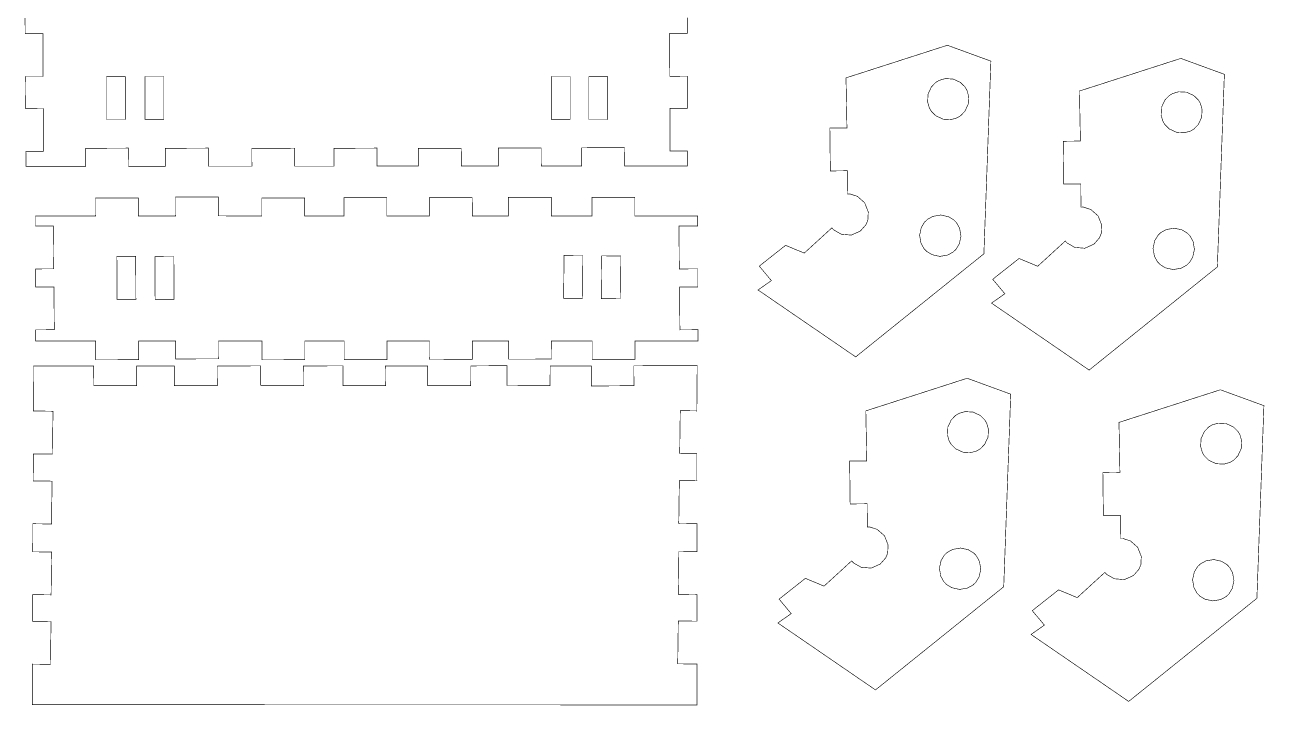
# Model space of a CAD drawing. Extents: x 0.7 to 27.4, y 1.6 to 10.2.
# Drawn here: x 21.55 to 27.16, y 1.65 to 4.73 of the extents above; entities that cross this region are included whole.
import ezdxf

# ---------------------------------------------------------------- set-up
doc = ezdxf.new("R2010")
doc.units = 0
doc.header["$MEASUREMENT"] = 0

msp = doc.modelspace()

# ---------------------------------------------------------------- linework, layer by layer
at = {"color": 0, "const_width": 0.00266}
for points in [[(21.5501, 4.7596), (21.5504, 4.71067), (21.5506, 4.68837), (21.5506, 4.68837), (21.5506, 4.68837), (21.5632, 4.68842), (21.591, 4.68847), (21.6186, 4.68858), (21.6312, 4.68858), (21.6312, 4.68858), (21.6312, 4.68858), (21.6312, 4.68028), (21.6312, 4.65826), (21.6314, 4.62717), (21.6314, 4.59153), (21.6315, 4.55588), (21.6317, 4.52479), (21.6317, 4.50276), (21.6317, 4.49442), (21.6317, 4.49442), (21.6317, 4.49442), (21.6192, 4.49442), (21.5917, 4.49431), (21.5642, 4.49425), (21.5517, 4.49419), (21.5517, 4.49419), (21.5517, 4.49419), (21.5518, 4.47151), (21.5521, 4.4216), (21.5524, 4.37169), (21.5525, 4.34896), (21.5525, 4.34896), (21.5525, 4.34896), (21.565, 4.34901), (21.5925, 4.34907), (21.62, 4.34918), (21.6326, 4.34918), (21.6326, 4.34918), (21.6326, 4.34918), (21.6326, 4.34088), (21.6326, 4.31885), (21.6328, 4.28776), (21.6329, 4.25211), (21.6329, 4.21647), (21.6331, 4.18539), (21.6331, 4.16336), (21.6332, 4.155), (21.6332, 4.155), (21.6332, 4.155), (21.6207, 4.155), (21.5933, 4.15494), (21.566, 4.15489), (21.5536, 4.15483), (21.5536, 4.15483), (21.5536, 4.15483), (21.5538, 4.14432), (21.5539, 4.12115), (21.5539, 4.09799), (21.554, 4.0874), (21.554, 4.0874), (21.554, 4.0874), (21.5963, 4.08746), (21.6893, 4.08751), (21.7822, 4.08757), (21.8246, 4.08757), (21.8246, 4.08757), (21.8246, 4.08757), (21.8244, 4.10032), (21.8244, 4.12831), (21.8242, 4.15631), (21.8242, 4.169), (21.8242, 4.169), (21.8242, 4.169), (21.8325, 4.16906), (21.8546, 4.16917), (21.8857, 4.16928), (21.9212, 4.16938), (21.9568, 4.16954), (21.9879, 4.16965), (22.01, 4.16976), (22.0183, 4.16976), (22.0183, 4.16976), (22.0183, 4.16976), (22.0183, 4.15696), (22.0185, 4.12875), (22.0186, 4.10053), (22.0186, 4.08768), (22.0186, 4.08768), (22.0186, 4.08768), (22.0258, 4.08772), (22.0447, 4.08772), (22.0715, 4.08772), (22.1024, 4.08772), (22.1331, 4.08778), (22.1599, 4.08778), (22.1788, 4.08778), (22.186, 4.08778), (22.186, 4.08778), (22.186, 4.08778), (22.186, 4.10047), (22.1858, 4.12842), (22.1857, 4.15636), (22.1857, 4.169), (22.1857, 4.169), (22.1857, 4.169), (22.1939, 4.16906), (22.216, 4.16917), (22.2471, 4.16928), (22.2828, 4.16938), (22.3183, 4.16954), (22.3494, 4.16965), (22.3715, 4.16976), (22.3799, 4.16976), (22.3799, 4.16976), (22.3799, 4.16976), (22.3799, 4.15701), (22.38, 4.12885), (22.3801, 4.10069), (22.3801, 4.08789), (22.3801, 4.08789), (22.3801, 4.08789), (22.3886, 4.08794), (22.411, 4.08794), (22.4426, 4.08794), (22.4789, 4.08794), (22.5153, 4.088), (22.5469, 4.088), (22.5693, 4.088), (22.5778, 4.088), (22.5778, 4.088), (22.5778, 4.088), (22.5778, 4.10064), (22.5776, 4.12831), (22.5775, 4.15603), (22.5775, 4.16862), (22.5775, 4.16862), (22.5775, 4.16862), (22.5858, 4.16868), (22.6078, 4.16878), (22.6389, 4.16889), (22.6746, 4.16906), (22.7101, 4.16922), (22.7413, 4.16932), (22.7633, 4.16943), (22.7717, 4.16943), (22.7717, 4.16943), (22.7717, 4.16943), (22.7717, 4.15674), (22.7718, 4.12879), (22.7719, 4.10086), (22.7719, 4.08811), (22.7719, 4.08811), (22.7719, 4.08811), (22.7796, 4.08817), (22.7999, 4.08817), (22.8283, 4.08817), (22.8611, 4.08817), (22.8939, 4.08817), (22.9225, 4.08817), (22.9428, 4.08817), (22.9504, 4.08817), (22.9504, 4.08817), (22.9504, 4.08817), (22.9504, 4.10081), (22.9503, 4.12858), (22.9501, 4.15642), (22.9501, 4.169), (22.9501, 4.169), (22.9501, 4.169), (22.9583, 4.16906), (22.9804, 4.16917), (23.0115, 4.16928), (23.0471, 4.16938), (23.0828, 4.16954), (23.1139, 4.16965), (23.136, 4.16976), (23.1443, 4.16976), (23.1443, 4.16976), (23.1443, 4.16976), (23.1443, 4.15707), (23.1444, 4.12901), (23.1446, 4.10101), (23.1446, 4.08826), (23.1446, 4.08826), (23.1446, 4.08826), (23.1526, 4.08832), (23.1739, 4.08832), (23.204, 4.08832), (23.2385, 4.08832), (23.2731, 4.08838), (23.3031, 4.08838), (23.3244, 4.08838), (23.3325, 4.08838), (23.3325, 4.08838), (23.3325, 4.08838), (23.3324, 4.10092), (23.3324, 4.12836), (23.3322, 4.15582), (23.3322, 4.16829), (23.3322, 4.16829), (23.3322, 4.16829), (23.3406, 4.16835), (23.3625, 4.16846), (23.3936, 4.16857), (23.4293, 4.16868), (23.4649, 4.16883), (23.496, 4.16894), (23.5179, 4.16906), (23.5263, 4.16906), (23.5263, 4.16906), (23.5263, 4.16906), (23.5263, 4.15647), (23.5265, 4.12879), (23.5265, 4.10113), (23.5267, 4.08849), (23.5267, 4.08849), (23.5267, 4.08849), (23.5339, 4.08854), (23.5528, 4.08854), (23.5797, 4.08854), (23.6106, 4.08854), (23.6415, 4.0886), (23.6685, 4.0886), (23.6874, 4.0886), (23.6947, 4.0886), (23.6947, 4.0886), (23.6947, 4.0886), (23.6946, 4.10135), (23.6944, 4.12935), (23.6943, 4.15733), (23.6943, 4.17003), (23.6943, 4.17003), (23.6943, 4.17003), (23.7026, 4.17008), (23.7247, 4.17019), (23.7557, 4.17031), (23.7914, 4.17042), (23.8271, 4.17057), (23.8582, 4.17068), (23.8801, 4.17079), (23.8885, 4.17079), (23.8885, 4.17079), (23.8885, 4.17079), (23.8885, 4.15799), (23.8886, 4.12978), (23.8888, 4.10157), (23.8889, 4.08871), (23.8889, 4.08871), (23.8889, 4.08871), (23.8967, 4.08876), (23.9175, 4.08876), (23.9469, 4.08876), (23.9807, 4.08876), (24.0144, 4.08882), (24.0438, 4.08882), (24.0646, 4.08882), (24.0725, 4.08882), (24.0725, 4.08882), (24.0725, 4.08882), (24.0725, 4.10172), (24.0724, 4.12999), (24.0722, 4.15826), (24.0722, 4.17111), (24.0722, 4.17111), (24.0722, 4.17111), (24.0806, 4.17117), (24.1025, 4.17128), (24.1336, 4.17139), (24.1693, 4.1715), (24.2049, 4.17165), (24.236, 4.17176), (24.2581, 4.17188), (24.2664, 4.17188), (24.2664, 4.17188), (24.2664, 4.17188), (24.2664, 4.15896), (24.2665, 4.13043), (24.2667, 4.10189), (24.2667, 4.08892), (24.2667, 4.08892), (24.2667, 4.08892), (24.3111, 4.08897), (24.4089, 4.08903), (24.5065, 4.08908), (24.551, 4.08908), (24.551, 4.08908), (24.551, 4.08908), (24.551, 4.09961), (24.551, 4.12272), (24.551, 4.14583), (24.551, 4.15631), (24.551, 4.15631), (24.551, 4.15631), (24.5388, 4.15631), (24.5119, 4.15625), (24.4851, 4.15619), (24.4729, 4.15614), (24.4729, 4.15614), (24.4729, 4.15614), (24.4729, 4.1645), (24.4729, 4.18653), (24.4728, 4.21761), (24.4728, 4.25319), (24.4726, 4.28885), (24.4725, 4.31993), (24.4725, 4.34196), (24.4725, 4.35026), (24.4725, 4.35026), (24.4725, 4.35026), (24.4847, 4.35032), (24.5118, 4.35037), (24.5389, 4.35047), (24.5511, 4.35047), (24.5511, 4.35047), (24.5511, 4.35047), (24.5511, 4.37321), (24.5512, 4.42312), (24.5512, 4.47304), (24.5512, 4.49571), (24.5512, 4.49571), (24.5512, 4.49571), (24.5388, 4.49571), (24.5114, 4.49561), (24.484, 4.49556), (24.4717, 4.4955), (24.4717, 4.4955), (24.4717, 4.4955), (24.4715, 4.50385), (24.4715, 4.52588), (24.4714, 4.55697), (24.4714, 4.59261), (24.4713, 4.62825), (24.4711, 4.65935), (24.4711, 4.68137), (24.4711, 4.68967), (24.4711, 4.68967), (24.4711, 4.68967), (24.4836, 4.68972), (24.5113, 4.68978), (24.5388, 4.68989), (24.5514, 4.68989), (24.5514, 4.68989), (24.5514, 4.68989), (24.5514, 4.71218), (24.5514, 4.76112)], [(22.2319, 3.86274), (22.2319, 3.86274), (22.2318, 3.87614), (22.2318, 3.90549), (22.2318, 3.9349), (22.2318, 3.94824), (22.2318, 3.94824), (22.2318, 3.94824), (22.2401, 3.94829), (22.2621, 3.94829), (22.2932, 3.94829), (22.3289, 3.94835), (22.3644, 3.9484), (22.3956, 3.9484), (22.4175, 3.9484), (22.4258, 3.9484), (22.4258, 3.9484), (22.4258, 3.9484), (22.4258, 3.93506), (22.426, 3.90565), (22.426, 3.87631), (22.426, 3.8629), (22.426, 3.8629), (22.426, 3.8629), (22.4344, 3.8629), (22.4568, 3.86279), (22.4883, 3.86257), (22.5244, 3.86242), (22.5606, 3.86225), (22.5921, 3.86203), (22.6144, 3.86193), (22.6229, 3.86187), (22.6229, 3.86187), (22.6229, 3.86187), (22.6229, 3.87472), (22.6229, 3.903), (22.6228, 3.93126), (22.6228, 3.94407), (22.6228, 3.94407), (22.6228, 3.94407), (22.6311, 3.94412), (22.6532, 3.94412), (22.6843, 3.94412), (22.7199, 3.94417), (22.7554, 3.94422), (22.7865, 3.94422), (22.8086, 3.94422), (22.8169, 3.94422), (22.8169, 3.94422), (22.8169, 3.94422), (22.8169, 3.93137), (22.8169, 3.90306), (22.8169, 3.87478), (22.8171, 3.86187), (22.8171, 3.86187), (22.8171, 3.86187), (22.8247, 3.86187), (22.8449, 3.86187), (22.8735, 3.86187), (22.9061, 3.86187), (22.9387, 3.86187), (22.9674, 3.86187), (22.9875, 3.86187), (22.9953, 3.86187), (22.9953, 3.86187), (22.9953, 3.86187), (22.9951, 3.87489), (22.9951, 3.90349), (22.9951, 3.93207), (22.9951, 3.94504), (22.9951, 3.94504), (22.9951, 3.94504), (23.0035, 3.9451), (23.0254, 3.9451), (23.0565, 3.9451), (23.0922, 3.94515), (23.1278, 3.94521), (23.1589, 3.94521), (23.181, 3.94521), (23.1893, 3.94521), (23.1893, 3.94521), (23.1893, 3.94521), (23.1893, 3.93218), (23.1893, 3.90354), (23.1893, 3.87489), (23.1894, 3.86187), (23.1894, 3.86187), (23.1894, 3.86187), (23.1976, 3.86187), (23.2194, 3.86187), (23.2503, 3.86187), (23.2857, 3.86187), (23.3211, 3.86187), (23.3519, 3.86187), (23.3738, 3.86187), (23.3821, 3.86187), (23.3821, 3.86187), (23.3821, 3.86187), (23.3821, 3.875), (23.3821, 3.90375), (23.3819, 3.93257), (23.3819, 3.94564), (23.3819, 3.94564), (23.3819, 3.94564), (23.3903, 3.94569), (23.4124, 3.94569), (23.4435, 3.94569), (23.479, 3.94575), (23.5147, 3.94581), (23.5458, 3.94581), (23.5678, 3.94581), (23.5761, 3.94581), (23.5761, 3.94581), (23.5761, 3.94581), (23.5761, 3.93272), (23.5763, 3.90386), (23.5763, 3.875), (23.5763, 3.86187), (23.5763, 3.86187), (23.5763, 3.86187), (23.5833, 3.86187), (23.6019, 3.86187), (23.6282, 3.86187), (23.6583, 3.86187), (23.6885, 3.86187), (23.7147, 3.86187), (23.7333, 3.86187), (23.7403, 3.86187), (23.7403, 3.86187), (23.7403, 3.86187), (23.7403, 3.87522), (23.7403, 3.90446), (23.7403, 3.93375), (23.7403, 3.94706), (23.7403, 3.94706), (23.7403, 3.94706), (23.7485, 3.9471), (23.7706, 3.9471), (23.8017, 3.9471), (23.8374, 3.94715), (23.8729, 3.94721), (23.904, 3.94721), (23.9261, 3.94721), (23.9344, 3.94721), (23.9344, 3.94721), (23.9344, 3.94721), (23.9344, 3.93392), (23.9344, 3.90457), (23.9344, 3.87522), (23.9346, 3.86187), (23.9346, 3.86187), (23.9346, 3.86187), (23.9425, 3.86187), (23.9633, 3.86187), (23.9928, 3.86187), (24.0267, 3.86187), (24.0606, 3.86187), (24.09, 3.86187), (24.1108, 3.86187), (24.1189, 3.86187), (24.1189, 3.86187), (24.1189, 3.86187), (24.1188, 3.87511), (24.1188, 3.90414), (24.1188, 3.93317), (24.1188, 3.94635), (24.1188, 3.94635), (24.1188, 3.94635), (24.1271, 3.9464), (24.149, 3.9464), (24.1801, 3.9464), (24.2158, 3.94646), (24.2515, 3.9465), (24.2825, 3.9465), (24.3046, 3.9465), (24.3129, 3.9465), (24.3129, 3.9465), (24.3129, 3.9465), (24.3129, 3.93332), (24.3131, 3.90419), (24.3131, 3.87511), (24.3131, 3.86187), (24.3131, 3.86187), (24.3131, 3.86187), (24.3576, 3.86187), (24.4556, 3.86187), (24.5536, 3.86187), (24.5982, 3.86187), (24.5982, 3.86187), (24.5982, 3.86187), (24.5982, 3.85487), (24.5982, 3.83946), (24.5982, 3.82411), (24.5982, 3.81706), (24.5982, 3.81706), (24.5982, 3.81706), (24.5849, 3.817), (24.5557, 3.81679), (24.5264, 3.81662), (24.5131, 3.81651), (24.5131, 3.81651), (24.5131, 3.81651), (24.5132, 3.80821), (24.5132, 3.78618), (24.5135, 3.7551), (24.5138, 3.71946), (24.5139, 3.68381), (24.5142, 3.65272), (24.5143, 3.63069), (24.5144, 3.62235), (24.5144, 3.62235), (24.5144, 3.62235), (24.5275, 3.62244), (24.5565, 3.62261), (24.5854, 3.62283), (24.5986, 3.62289), (24.5986, 3.62289), (24.5986, 3.62289), (24.5986, 3.61008), (24.5987, 3.58192), (24.5987, 3.55376), (24.5987, 3.5409), (24.5987, 3.5409), (24.5987, 3.5409), (24.5858, 3.54085), (24.5574, 3.54064), (24.5289, 3.54047), (24.516, 3.54036), (24.516, 3.54036), (24.516, 3.54036), (24.516, 3.53207), (24.5161, 3.51004), (24.5164, 3.47894), (24.5167, 3.44331), (24.5168, 3.40767), (24.5171, 3.37657), (24.5172, 3.35454), (24.5174, 3.34619), (24.5174, 3.34619), (24.5174, 3.34619), (24.53, 3.34631), (24.5582, 3.34646), (24.5864, 3.34668), (24.5992, 3.34674), (24.5992, 3.34674), (24.5992, 3.34674), (24.5992, 3.33882), (24.5992, 3.32124), (24.5992, 3.30371), (24.5993, 3.29574), (24.5993, 3.29574), (24.5993, 3.29574), (24.5546, 3.29574), (24.4564, 3.29574), (24.3582, 3.29574), (24.3136, 3.29568), (24.3136, 3.29568), (24.3136, 3.29568), (24.3136, 3.28276), (24.3137, 3.25435), (24.3137, 3.22592), (24.3137, 3.21294), (24.3137, 3.21294), (24.3137, 3.21294), (24.3054, 3.21294), (24.2833, 3.21294), (24.2522, 3.21294), (24.2167, 3.21289), (24.1811, 3.21283), (24.15, 3.21283), (24.1279, 3.21283), (24.1196, 3.21278), (24.1196, 3.21278), (24.1196, 3.21278), (24.1196, 3.22575), (24.1196, 3.25424), (24.1196, 3.28276), (24.1196, 3.29568), (24.1196, 3.29568), (24.1196, 3.29568), (24.1115, 3.29568), (24.0907, 3.29568), (24.0611, 3.29568), (24.0274, 3.29568), (23.9935, 3.29568), (23.9639, 3.29568), (23.9431, 3.29568), (23.9351, 3.29568), (23.9351, 3.29568), (23.9351, 3.29568), (23.9351, 3.28288), (23.9353, 3.25467), (23.9353, 3.22651), (23.9353, 3.21365), (23.9353, 3.21365), (23.9353, 3.21365), (23.9269, 3.21365), (23.9049, 3.21365), (23.8738, 3.21365), (23.8382, 3.2136), (23.8025, 3.21354), (23.7714, 3.21354), (23.7494, 3.21354), (23.7411, 3.21349), (23.7411, 3.21349), (23.7411, 3.21349), (23.7411, 3.22635), (23.7411, 3.25456), (23.741, 3.28282), (23.741, 3.29563), (23.741, 3.29563), (23.741, 3.29563), (23.7339, 3.29563), (23.7153, 3.29563), (23.689, 3.29563), (23.659, 3.29563), (23.6288, 3.29563), (23.6025, 3.29563), (23.5839, 3.29563), (23.5769, 3.29563), (23.5769, 3.29563), (23.5769, 3.29563), (23.5769, 3.28261), (23.5769, 3.25396), (23.5769, 3.22532), (23.5771, 3.21224), (23.5771, 3.21224), (23.5771, 3.21224), (23.5687, 3.21224), (23.5467, 3.21224), (23.5156, 3.21224), (23.4799, 3.21218), (23.4443, 3.21212), (23.4132, 3.21212), (23.3911, 3.21212), (23.3829, 3.21208), (23.3829, 3.21208), (23.3829, 3.21208), (23.3828, 3.22515), (23.3828, 3.25385), (23.3828, 3.28256), (23.3828, 3.29557), (23.3828, 3.29557), (23.3828, 3.29557), (23.3744, 3.29557), (23.3526, 3.29557), (23.3218, 3.29557), (23.2864, 3.29557), (23.251, 3.29557), (23.2201, 3.29557), (23.1983, 3.29557), (23.19, 3.29557), (23.19, 3.29557), (23.19, 3.29557), (23.19, 3.2825), (23.1901, 3.25364), (23.1901, 3.22478), (23.1901, 3.21164), (23.1901, 3.21164), (23.1901, 3.21164), (23.1818, 3.21164), (23.1597, 3.21164), (23.1288, 3.21164), (23.0931, 3.21158), (23.0574, 3.21153), (23.0263, 3.21153), (23.0043, 3.21153), (22.996, 3.21149), (22.996, 3.21149), (22.996, 3.21149), (22.996, 3.22467), (22.996, 3.25353), (22.9958, 3.28244), (22.9958, 3.29557), (22.9958, 3.29557), (22.9958, 3.29557), (22.9882, 3.29557), (22.9681, 3.29557), (22.9394, 3.29557), (22.9068, 3.29557), (22.874, 3.29557), (22.8456, 3.29557), (22.8254, 3.29557), (22.8178, 3.29551), (22.8178, 3.29551), (22.8178, 3.29551), (22.8178, 3.28228), (22.8178, 3.2531), (22.8178, 3.22396), (22.8178, 3.21067), (22.8178, 3.21067), (22.8178, 3.21067), (22.8094, 3.21067), (22.7875, 3.21067), (22.7564, 3.21067), (22.7207, 3.21061), (22.685, 3.21056), (22.654, 3.21056), (22.6319, 3.21056), (22.6236, 3.2105), (22.6236, 3.2105), (22.6236, 3.2105), (22.6236, 3.22379), (22.6236, 3.25304), (22.6235, 3.28228), (22.6235, 3.29551), (22.6235, 3.29551), (22.6235, 3.29551), (22.6151, 3.29551), (22.5928, 3.29551), (22.5613, 3.29551), (22.525, 3.29551), (22.4889, 3.29551), (22.4574, 3.29551), (22.435, 3.29551), (22.4267, 3.29546), (22.4267, 3.29546), (22.4267, 3.29546), (22.4267, 3.28288), (22.4267, 3.25515), (22.4267, 3.22749), (22.4268, 3.21485), (22.4268, 3.21485), (22.4268, 3.21485), (22.4185, 3.21485), (22.3964, 3.21485), (22.3653, 3.21485), (22.3296, 3.21479), (22.294, 3.21474), (22.2629, 3.21474), (22.2408, 3.21474), (22.2326, 3.21468), (22.2326, 3.21468), (22.2326, 3.21468), (22.2325, 3.22732), (22.2325, 3.2551), (22.2325, 3.28288), (22.2325, 3.29546), (22.2325, 3.29546), (22.2325, 3.29546), (22.2253, 3.29546), (22.2062, 3.29546), (22.1793, 3.29546), (22.1483, 3.29546), (22.1175, 3.29546), (22.0906, 3.29546), (22.0714, 3.29546), (22.0643, 3.29546), (22.0643, 3.29546), (22.0643, 3.29546), (22.0643, 3.28222), (22.0643, 3.2531), (22.0643, 3.22396), (22.0643, 3.21067), (22.0643, 3.21067), (22.0643, 3.21067), (22.056, 3.21067), (22.034, 3.21067), (22.0029, 3.21067), (21.9672, 3.21061), (21.9315, 3.21056), (21.9006, 3.21056), (21.8785, 3.21056), (21.8701, 3.2105), (21.8701, 3.2105), (21.8701, 3.2105), (21.8701, 3.22379), (21.8701, 3.25299), (21.8701, 3.28217), (21.8701, 3.29542), (21.8701, 3.29542), (21.8701, 3.29542), (21.8275, 3.29542), (21.734, 3.29542), (21.6404, 3.29542), (21.5979, 3.29542), (21.5979, 3.29542), (21.5979, 3.29542), (21.5978, 3.30339), (21.5978, 3.32081), (21.5978, 3.33826), (21.5978, 3.34619), (21.5978, 3.34619), (21.5978, 3.34619), (21.611, 3.34631), (21.64, 3.34651), (21.6692, 3.34674), (21.6824, 3.34679), (21.6824, 3.34679), (21.6824, 3.34679), (21.6822, 3.35514), (21.6821, 3.37717), (21.6819, 3.40826), (21.6817, 3.4439), (21.6814, 3.47954), (21.6811, 3.51064), (21.6811, 3.53267), (21.681, 3.54096), (21.681, 3.54096), (21.681, 3.54096), (21.6679, 3.5409), (21.6393, 3.54069), (21.6106, 3.54047), (21.5975, 3.54036), (21.5975, 3.54036), (21.5975, 3.54036), (21.5975, 3.55322), (21.5975, 3.58138), (21.5975, 3.6096), (21.5975, 3.6224), (21.5975, 3.6224), (21.5975, 3.6224), (21.6103, 3.6225), (21.6383, 3.62267), (21.6665, 3.62289), (21.6794, 3.62294), (21.6794, 3.62294), (21.6794, 3.62294), (21.6793, 3.63129), (21.6792, 3.65332), (21.679, 3.6844), (21.6788, 3.72006), (21.6785, 3.75569), (21.6783, 3.78678), (21.6782, 3.80881), (21.6781, 3.81711), (21.6781, 3.81711), (21.6781, 3.81711), (21.6654, 3.81706), (21.6376, 3.81685), (21.6099, 3.81662), (21.5972, 3.81651), (21.5972, 3.81651), (21.5972, 3.81651), (21.5972, 3.82362), (21.5972, 3.83925), (21.5972, 3.85487), (21.5972, 3.86193), (21.5972, 3.86193), (21.5972, 3.86193), (21.6397, 3.86193), (21.7333, 3.86193), (21.8269, 3.86193), (21.8694, 3.86193), (21.8694, 3.86193), (21.8694, 3.86193), (21.8693, 3.87478), (21.8693, 3.903), (21.8693, 3.93126), (21.8693, 3.94407), (21.8693, 3.94407), (21.8693, 3.94407), (21.8776, 3.94412), (21.8997, 3.94412), (21.9308, 3.94412), (21.9664, 3.94417), (22.0019, 3.94422), (22.0331, 3.94422), (22.0551, 3.94422), (22.0635, 3.94422), (22.0635, 3.94422), (22.0635, 3.94422), (22.0635, 3.93137), (22.0635, 3.9031), (22.0635, 3.87483), (22.0636, 3.86193), (22.0636, 3.86193), (22.0636, 3.86193), (22.0708, 3.86193), (22.0901, 3.86193), (22.1175, 3.86193), (22.1487, 3.86193), (22.18, 3.86193), (22.2074, 3.86193), (22.2267, 3.86193), (22.234, 3.86193), (22.234, 3.86193)]]:
    msp.add_lwpolyline(points, dxfattribs=at)
for points in [[(25.1968, 4.26053), (25.1968, 4.26053), (25.2089, 4.26069), (25.2354, 4.26096), (25.2621, 4.26124), (25.2742, 4.26133), (25.2742, 4.26133), (25.2742, 4.26133), (25.2735, 4.29676), (25.2721, 4.37468), (25.2706, 4.45264), (25.2699, 4.48801), (25.2699, 4.48801), (25.2699, 4.48801), (25.2896, 4.49442), (25.3417, 4.51112), (25.4153, 4.53483), (25.4996, 4.56196), (25.5839, 4.58908), (25.6575, 4.61279), (25.7096, 4.6295), (25.7293, 4.63585), (25.7293, 4.63585), (25.7293, 4.63585), (25.7378, 4.63276), (25.7601, 4.62462), (25.7917, 4.61312), (25.8279, 4.59988), (25.864, 4.58664), (25.8957, 4.57514), (25.9181, 4.567), (25.9265, 4.56386), (25.9265, 4.56386), (25.9265, 4.56386), (25.9251, 4.52636), (25.9215, 4.42751), (25.9164, 4.28771), (25.9107, 4.12744), (25.9049, 3.96718), (25.8997, 3.82736), (25.8961, 3.72851), (25.8949, 3.69097), (25.8949, 3.69097), (25.8949, 3.69097), (25.8699, 3.6709), (25.804, 3.618), (25.711, 3.54312), (25.6043, 3.45736), (25.4976, 3.37158), (25.4046, 3.29671), (25.3388, 3.24382), (25.3139, 3.22368), (25.3139, 3.22368), (25.3139, 3.22368), (25.2949, 3.23676), (25.2447, 3.27111), (25.1739, 3.31972), (25.0926, 3.37537), (25.0114, 3.43104), (24.9406, 3.47965), (24.8904, 3.514), (24.8714, 3.52701), (24.8714, 3.52701), (24.8714, 3.52701), (24.8808, 3.53369), (24.9017, 3.54824), (24.9224, 3.56282), (24.9318, 3.56944), (24.9318, 3.56944), (24.9318, 3.56944), (24.9232, 3.57969), (24.9044, 3.60221), (24.8856, 3.62478), (24.8769, 3.63499), (24.8769, 3.63499), (24.8769, 3.63499), (24.8821, 3.63906), (24.8956, 3.64974), (24.9147, 3.66482), (24.9365, 3.68213), (24.9585, 3.69943), (24.9776, 3.71451), (24.9911, 3.72521), (24.9962, 3.72922), (24.9962, 3.72922), (24.9962, 3.72922), (25.0094, 3.72374), (25.0385, 3.71164), (25.0675, 3.6996), (25.0807, 3.69407), (25.0807, 3.69407), (25.0807, 3.69407), (25.0861, 3.699), (25.1003, 3.71197), (25.1203, 3.73025), (25.1433, 3.75119), (25.1662, 3.77219), (25.1863, 3.79047), (25.2004, 3.80344), (25.2058, 3.80832), (25.2058, 3.80832), (25.2143, 3.79915), (25.2486, 3.77962), (25.2943, 3.77561), (25.3354, 3.79422), (25.3601, 3.82243), (25.3649, 3.83333), (25.369, 3.84413), (25.3708, 3.88064), (25.3546, 3.92199), (25.3215, 3.95122), (25.2878, 3.96208), (25.2767, 3.96197), (25.2767, 3.96197), (25.2765, 3.97846), (25.2763, 4.0146), (25.2761, 4.05078), (25.276, 4.06722), (25.276, 4.06722), (25.276, 4.06722), (25.2639, 4.06711), (25.2374, 4.06679), (25.211, 4.06651), (25.1989, 4.06635), (25.1989, 4.06635), (25.1989, 4.06635), (25.1988, 4.07471), (25.1985, 4.09674), (25.1982, 4.12782), (25.1978, 4.16347), (25.1974, 4.19911), (25.1971, 4.23019), (25.1968, 4.25222), (25.1968, 4.26053), (25.1968, 4.26053)], [(26.2546, 4.2009), (26.2546, 4.2009), (26.2667, 4.20107), (26.2933, 4.20133), (26.32, 4.20167), (26.3321, 4.20176), (26.3321, 4.20176), (26.3321, 4.20176), (26.3314, 4.23719), (26.3299, 4.31511), (26.3285, 4.39301), (26.3278, 4.42839), (26.3278, 4.42839), (26.3278, 4.42839), (26.3475, 4.43479), (26.3996, 4.4515), (26.4732, 4.47521), (26.5575, 4.50233), (26.6418, 4.52951), (26.7154, 4.55322), (26.7675, 4.56993), (26.7872, 4.57628), (26.7872, 4.57628), (26.7872, 4.57628), (26.7957, 4.57319), (26.8179, 4.56506), (26.8496, 4.5535), (26.8858, 4.54025), (26.9219, 4.52707), (26.9536, 4.51551), (26.976, 4.50738), (26.9844, 4.50424), (26.9844, 4.50424), (26.9844, 4.50424), (26.9831, 4.46674), (26.9794, 4.36789), (26.9743, 4.22808), (26.9685, 4.06782), (26.9628, 3.90761), (26.9576, 3.76779), (26.954, 3.66894), (26.9526, 3.6314), (26.9526, 3.6314), (26.9526, 3.6314), (26.9276, 3.61133), (26.8618, 3.55843), (26.7689, 3.48356), (26.6622, 3.39774), (26.5556, 3.31196), (26.4625, 3.23708), (26.3967, 3.18419), (26.3718, 3.16407), (26.3718, 3.16407), (26.3718, 3.16407), (26.3526, 3.17714), (26.3026, 3.21149), (26.2317, 3.2601), (26.1506, 3.31575), (26.0693, 3.37147), (25.9985, 3.42008), (25.9483, 3.45443), (25.9293, 3.46744), (25.9293, 3.46744), (25.9293, 3.46744), (25.9387, 3.47412), (25.9596, 3.48867), (25.9803, 3.50319), (25.9897, 3.50982), (25.9897, 3.50982), (25.9897, 3.50982), (25.9811, 3.52007), (25.9624, 3.54264), (25.9435, 3.56521), (25.9349, 3.57542), (25.9349, 3.57542), (25.9349, 3.57542), (25.94, 3.57949), (25.9535, 3.59017), (25.9725, 3.60525), (25.9944, 3.62256), (26.0164, 3.63986), (26.0354, 3.65494), (26.0489, 3.66564), (26.054, 3.66965), (26.054, 3.66965), (26.054, 3.66965), (26.0672, 3.66417), (26.0964, 3.65207), (26.1254, 3.63997), (26.1386, 3.63444), (26.1386, 3.63444), (26.1386, 3.63444), (26.144, 3.63938), (26.1582, 3.65235), (26.1782, 3.67063), (26.2011, 3.69162), (26.224, 3.71262), (26.244, 3.7309), (26.2582, 3.74387), (26.2636, 3.74875), (26.2636, 3.74875), (26.2722, 3.73958), (26.3064, 3.72), (26.3521, 3.71599), (26.3933, 3.7346), (26.4181, 3.76286), (26.4228, 3.77376), (26.4269, 3.78456), (26.4286, 3.82101), (26.4125, 3.86242), (26.3793, 3.8916), (26.3457, 3.90246), (26.3344, 3.90235), (26.3344, 3.90235), (26.3343, 3.91883), (26.3342, 3.95497), (26.3339, 3.99115), (26.3339, 4.0076), (26.3339, 4.0076), (26.3339, 4.0076), (26.3218, 4.00749), (26.2953, 4.00722), (26.2689, 4.00694), (26.2568, 4.00678), (26.2568, 4.00678), (26.2568, 4.00678), (26.2567, 4.01514), (26.2564, 4.03717), (26.2561, 4.06825), (26.2557, 4.10385), (26.2553, 4.13949), (26.255, 4.17057), (26.2547, 4.1926), (26.2546, 4.2009), (26.2546, 4.2009)], [(21.919, 4.49376), (22.0044, 4.49376), (22.0044, 4.29958), (21.919, 4.29958), (21.919, 4.49376)], [(22.0936, 4.49447), (22.179, 4.49447), (22.179, 4.30029), (22.0936, 4.30029), (22.0936, 4.49447)], [(23.9343, 4.49414), (24.0199, 4.49414), (24.0199, 4.29997), (23.9343, 4.29997), (23.9343, 4.49414)], [(24.1047, 4.49376), (24.1903, 4.49376), (24.1903, 4.29958), (24.1047, 4.29958), (24.1047, 4.49376)], [(25.8132, 4.44011), (25.8178, 4.43229), (25.8256, 4.40506), (25.8236, 4.36914), (25.8085, 4.33658), (25.7888, 4.31619), (25.781, 4.31147), (25.7732, 4.30681), (25.7458, 4.29904), (25.71, 4.30094), (25.6774, 4.31614), (25.6569, 4.33583), (25.6524, 4.34358), (25.6476, 4.35146), (25.6399, 4.37869), (25.6418, 4.41461), (25.6569, 4.44715), (25.6767, 4.46756), (25.6846, 4.47222), (25.6924, 4.47694), (25.7196, 4.48469), (25.7554, 4.48281), (25.7881, 4.46761), (25.8085, 4.44792), (25.8132, 4.44011)], [(26.871, 4.38049), (26.8757, 4.37272), (26.8835, 4.34543), (26.8815, 4.30951), (26.8664, 4.27696), (26.8467, 4.25657), (26.8389, 4.25185), (26.8311, 4.24718), (26.8038, 4.23942), (26.7679, 4.24132), (26.7353, 4.25651), (26.7149, 4.27621), (26.7103, 4.28396), (26.7056, 4.29183), (26.6978, 4.31907), (26.6997, 4.35499), (26.7149, 4.38753), (26.7346, 4.40793), (26.7424, 4.4126), (26.7501, 4.41732), (26.7774, 4.42507), (26.8133, 4.42318), (26.8458, 4.40799), (26.8663, 4.38835), (26.871, 4.38049)], [(25.765, 3.83757), (25.7713, 3.831), (25.7849, 3.8061), (25.7908, 3.77067), (25.7832, 3.73557), (25.7685, 3.71132), (25.7619, 3.70503), (25.7553, 3.69874), (25.7304, 3.68517), (25.695, 3.67914), (25.6599, 3.68685), (25.6356, 3.70156), (25.6293, 3.70811), (25.6231, 3.71474), (25.6094, 3.73964), (25.6035, 3.77507), (25.6111, 3.81017), (25.6258, 3.83436), (25.6325, 3.84065), (25.639, 3.84694), (25.6639, 3.86057), (25.6993, 3.8666), (25.7344, 3.85889), (25.7588, 3.84418), (25.765, 3.83757)], [(26.8229, 3.77794), (26.8292, 3.77138), (26.8428, 3.74647), (26.8487, 3.71104), (26.841, 3.67594), (26.8264, 3.65169), (26.8197, 3.6454), (26.8132, 3.63911), (26.7882, 3.62554), (26.7528, 3.61951), (26.7176, 3.62722), (26.6935, 3.64193), (26.6872, 3.64849), (26.6808, 3.65511), (26.6674, 3.68001), (26.6612, 3.71544), (26.6689, 3.7506), (26.6837, 3.77479), (26.6903, 3.78108), (26.6969, 3.78738), (26.7218, 3.80094), (26.7572, 3.80697), (26.7924, 3.79932), (26.8165, 3.78456), (26.8229, 3.77794)], [(22.0522, 3.48514), (22.0522, 3.48514), (22.0388, 3.48514), (22.0094, 3.48497), (21.98, 3.48486), (21.9667, 3.48481), (21.9667, 3.48481), (21.9667, 3.48481), (21.9667, 3.49317), (21.9665, 3.51519), (21.9664, 3.54628), (21.9662, 3.58192), (21.9662, 3.61757), (21.9661, 3.64865), (21.966, 3.67068), (21.966, 3.67899), (21.966, 3.67899), (21.966, 3.67899), (21.9793, 3.67904), (22.0088, 3.67914), (22.0381, 3.67925), (22.0515, 3.67925), (22.0515, 3.67925), (22.0515, 3.67925), (22.0515, 3.67096), (22.0515, 3.64893), (22.0517, 3.61783), (22.0518, 3.58219), (22.0519, 3.5466), (22.0521, 3.51551), (22.0521, 3.49349), (22.0522, 3.48514), (22.0522, 3.48514)], [(22.225, 3.48443), (22.225, 3.48443), (22.2115, 3.48443), (22.1822, 3.48432), (22.1528, 3.48421), (22.1394, 3.48415), (22.1394, 3.48415), (22.1394, 3.48415), (22.1394, 3.49251), (22.1393, 3.51454), (22.1392, 3.54563), (22.1392, 3.58128), (22.139, 3.61692), (22.1389, 3.648), (22.1388, 3.67003), (22.1388, 3.67833), (22.1388, 3.67833), (22.1388, 3.67833), (22.1521, 3.67839), (22.1815, 3.6785), (22.2108, 3.6786), (22.2243, 3.6786), (22.2243, 3.6786), (22.2243, 3.6786), (22.2243, 3.67031), (22.2243, 3.64828), (22.2244, 3.61719), (22.2246, 3.58154), (22.2247, 3.5459), (22.2249, 3.51481), (22.2249, 3.49278), (22.225, 3.48443), (22.225, 3.48443)], [(24.0761, 3.48882), (24.0761, 3.48882), (24.0626, 3.48899), (24.0333, 3.48921), (24.0039, 3.48947), (23.9906, 3.48958), (23.9906, 3.48958), (23.9906, 3.48958), (23.9906, 3.49794), (23.9908, 3.51997), (23.9911, 3.55106), (23.9914, 3.58664), (23.9917, 3.62229), (23.9919, 3.65338), (23.9921, 3.6754), (23.9922, 3.68371), (23.9922, 3.68371), (23.9922, 3.68371), (24.0056, 3.6836), (24.035, 3.68338), (24.0643, 3.68317), (24.0776, 3.683), (24.0776, 3.683), (24.0776, 3.683), (24.0776, 3.67469), (24.0774, 3.65267), (24.0771, 3.62158), (24.0769, 3.58594), (24.0765, 3.55029), (24.0763, 3.51921), (24.0761, 3.49718), (24.0761, 3.48882), (24.0761, 3.48882)], [(24.2467, 3.48682), (24.2467, 3.48682), (24.2332, 3.48699), (24.2039, 3.48719), (24.1744, 3.48742), (24.1611, 3.48753), (24.1611, 3.48753), (24.1611, 3.48753), (24.1612, 3.49588), (24.1614, 3.5179), (24.1617, 3.54899), (24.1619, 3.58464), (24.1622, 3.62028), (24.1625, 3.65136), (24.1626, 3.67339), (24.1628, 3.68169), (24.1628, 3.68169), (24.1628, 3.68169), (24.1761, 3.68158), (24.2056, 3.68132), (24.2349, 3.6811), (24.2483, 3.68093), (24.2483, 3.68093), (24.2483, 3.68093), (24.2482, 3.67264), (24.2481, 3.65061), (24.2478, 3.61951), (24.2475, 3.58388), (24.2471, 3.54829), (24.2468, 3.51719), (24.2467, 3.49517), (24.2467, 3.48682), (24.2467, 3.48682)], [(21.5872, 2.7839), (21.5872, 2.7839), (21.5871, 2.76486), (21.5871, 2.72287), (21.5868, 2.68087), (21.5868, 2.66178), (21.5868, 2.66178), (21.5868, 2.66178), (21.6001, 2.66162), (21.6296, 2.66124), (21.659, 2.66092), (21.6724, 2.66069), (21.6724, 2.66069), (21.6724, 2.66069), (21.6722, 2.6524), (21.6719, 2.63037), (21.6717, 2.59928), (21.6711, 2.56364), (21.6707, 2.52806), (21.6703, 2.49696), (21.67, 2.47493), (21.67, 2.46658), (21.67, 2.46658), (21.67, 2.46658), (21.6568, 2.46674), (21.6276, 2.46712), (21.5986, 2.4675), (21.5854, 2.46761), (21.5854, 2.46761), (21.5854, 2.46761), (21.5853, 2.44781), (21.5851, 2.40408), (21.585, 2.3604), (21.585, 2.34056), (21.585, 2.34056), (21.585, 2.34056), (21.5983, 2.34044), (21.6276, 2.34006), (21.6569, 2.33968), (21.6704, 2.33951), (21.6704, 2.33951), (21.6704, 2.33951), (21.6703, 2.33122), (21.67, 2.30919), (21.6696, 2.2781), (21.6692, 2.24246), (21.6688, 2.20682), (21.6683, 2.17572), (21.6681, 2.15369), (21.6681, 2.14535), (21.6681, 2.14535), (21.6681, 2.14535), (21.6549, 2.14551), (21.6261, 2.14589), (21.5974, 2.14626), (21.5843, 2.14638), (21.5843, 2.14638), (21.5843, 2.14638), (21.5842, 2.12756), (21.584, 2.0861), (21.5839, 2.04465), (21.5839, 2.02576), (21.5839, 2.02576), (21.5839, 2.02576), (21.5969, 2.02567), (21.6257, 2.02528), (21.6546, 2.0249), (21.6676, 2.02474), (21.6676, 2.02474), (21.6676, 2.02474), (21.6675, 2.01644), (21.6672, 1.99442), (21.6669, 1.96332), (21.6664, 1.92768), (21.666, 1.89204), (21.6656, 1.86094), (21.6653, 1.83892), (21.6653, 1.83057), (21.6653, 1.83057), (21.6653, 1.83057), (21.6524, 1.83074), (21.6243, 1.83111), (21.596, 1.83149), (21.5832, 1.8316), (21.5832, 1.8316), (21.5832, 1.8316), (21.5832, 1.82374), (21.5831, 1.80285), (21.5831, 1.77339), (21.5829, 1.73958), (21.5828, 1.70583), (21.5826, 1.67632), (21.5826, 1.65549), (21.5826, 1.64757), (21.5826, 1.64757), (21.5826, 1.64757), (21.6164, 1.64757), (21.7119, 1.64757), (21.8606, 1.64751), (22.0532, 1.64746), (22.2813, 1.6474), (22.5357, 1.64735), (22.8078, 1.64725), (23.0888, 1.64719), (23.3697, 1.64714), (23.6418, 1.64703), (23.8963, 1.64697), (24.1243, 1.64692), (24.3169, 1.64686), (24.4656, 1.64681), (24.5611, 1.64681), (24.595, 1.64675), (24.595, 1.64675), (24.595, 1.64675), (24.595, 1.65474), (24.595, 1.67567), (24.595, 1.70535), (24.595, 1.73931), (24.5949, 1.77328), (24.5949, 1.80296), (24.5949, 1.82389), (24.5949, 1.83182), (24.5949, 1.83182), (24.5949, 1.83182), (24.5931, 1.83197), (24.5931, 1.83197), (24.5931, 1.83197), (24.5796, 1.83219), (24.5503, 1.83251), (24.5208, 1.8329), (24.5075, 1.83306), (24.5075, 1.83306), (24.5075, 1.83306), (24.5075, 1.84142), (24.5078, 1.86344), (24.5082, 1.89453), (24.5088, 1.93012), (24.5092, 1.96576), (24.5094, 1.99685), (24.5097, 2.01887), (24.5099, 2.02718), (24.5099, 2.02718), (24.5099, 2.02718), (24.5231, 2.02707), (24.5522, 2.02669), (24.5814, 2.02632), (24.5947, 2.02615), (24.5947, 2.02615), (24.5947, 2.02615), (24.5946, 2.04503), (24.5946, 2.08649), (24.5946, 2.12799), (24.5946, 2.14681), (24.5946, 2.14681), (24.5946, 2.14681), (24.5814, 2.14697), (24.5524, 2.14735), (24.5233, 2.14774), (24.5103, 2.14785), (24.5103, 2.14785), (24.5103, 2.14785), (24.5103, 2.15619), (24.5106, 2.17822), (24.511, 2.20931), (24.5114, 2.2449), (24.5119, 2.28054), (24.5122, 2.31164), (24.5125, 2.33365), (24.5126, 2.34196), (24.5126, 2.34196), (24.5126, 2.34196), (24.5254, 2.34185), (24.5535, 2.34147), (24.5817, 2.34115), (24.5944, 2.34099), (24.5944, 2.34099), (24.5944, 2.34099), (24.5943, 2.36083), (24.5943, 2.40451), (24.5943, 2.44824), (24.5943, 2.46804), (24.5943, 2.46804), (24.5943, 2.46804), (24.5815, 2.46821), (24.5533, 2.46853), (24.525, 2.46892), (24.5122, 2.46903), (24.5122, 2.46903), (24.5122, 2.46903), (24.5122, 2.47738), (24.5126, 2.4994), (24.5129, 2.53049), (24.5133, 2.56614), (24.5139, 2.60178), (24.5142, 2.63286), (24.5146, 2.65489), (24.5146, 2.66319), (24.5146, 2.66319), (24.5146, 2.66319), (24.5271, 2.66308), (24.5543, 2.66271), (24.5817, 2.66237), (24.5942, 2.66222), (24.5942, 2.66222), (24.5942, 2.66222), (24.594, 2.68143), (24.594, 2.72358), (24.594, 2.76579), (24.594, 2.78494), (24.594, 2.78494), (24.594, 2.78494), (24.5818, 2.7851), (24.5553, 2.78543), (24.5285, 2.78575), (24.5164, 2.78586), (24.5164, 2.78586), (24.5164, 2.78586), (24.5165, 2.79422), (24.5168, 2.81625), (24.5171, 2.84733), (24.5176, 2.88297), (24.5181, 2.91863), (24.5185, 2.94971), (24.5187, 2.97174), (24.5189, 2.98004), (24.5189, 2.98004), (24.5189, 2.98004), (24.5306, 2.97993), (24.5563, 2.9796), (24.5821, 2.97928), (24.5939, 2.97911), (24.5939, 2.97911), (24.5939, 2.97911), (24.5939, 2.9879), (24.5942, 3.01107), (24.5944, 3.04383), (24.5947, 3.08137), (24.5951, 3.11893), (24.5954, 3.15169), (24.5956, 3.17486), (24.5957, 3.1836), (24.5957, 3.1836), (24.5957, 3.1836), (24.5508, 3.1836), (24.4521, 3.18349), (24.3533, 3.18343), (24.3085, 3.18338), (24.3085, 3.18338), (24.3085, 3.18338), (24.3085, 3.16932), (24.3087, 3.13835), (24.3089, 3.10736), (24.309, 3.09326), (24.309, 3.09326), (24.309, 3.09326), (24.3006, 3.09321), (24.2787, 3.09304), (24.2478, 3.09283), (24.2124, 3.09256), (24.1768, 3.09229), (24.146, 3.09207), (24.124, 3.0919), (24.1158, 3.09179), (24.1158, 3.09179), (24.1158, 3.09179), (24.1158, 3.10607), (24.1161, 3.13738), (24.1163, 3.16868), (24.1164, 3.18289), (24.1164, 3.18289), (24.1164, 3.18289), (24.1083, 3.18289), (24.0871, 3.18283), (24.0572, 3.18278), (24.0229, 3.18267), (23.9886, 3.18257), (23.9588, 3.18251), (23.9375, 3.18246), (23.9296, 3.1824), (23.9296, 3.1824), (23.9296, 3.1824), (23.9294, 3.16846), (23.9292, 3.13769), (23.929, 3.10693), (23.9289, 3.09293), (23.9289, 3.09293), (23.9289, 3.09293), (23.9206, 3.09304), (23.8985, 3.09315), (23.8672, 3.09338), (23.8315, 3.09358), (23.7957, 3.09386), (23.7646, 3.09407), (23.7425, 3.09418), (23.7342, 3.09424), (23.7342, 3.09424), (23.7342, 3.09424), (23.734, 3.10829), (23.734, 3.13911), (23.7339, 3.16997), (23.7339, 3.18397), (23.7339, 3.18397), (23.7339, 3.18397), (23.7269, 3.18397), (23.7083, 3.18381), (23.6821, 3.18365), (23.6521, 3.18343), (23.6219, 3.18321), (23.5957, 3.18306), (23.5771, 3.18289), (23.5701, 3.18283), (23.5701, 3.18283), (23.5701, 3.18283), (23.57, 3.16883), (23.5699, 3.13792), (23.5697, 3.10699), (23.5696, 3.09293), (23.5696, 3.09293), (23.5696, 3.09293), (23.5613, 3.09293), (23.539, 3.09293), (23.5078, 3.09293), (23.4719, 3.09289), (23.4363, 3.09289), (23.405, 3.09289), (23.3828, 3.09289), (23.3744, 3.09283), (23.3744, 3.09283), (23.3744, 3.09283), (23.3743, 3.10688), (23.3743, 3.13781), (23.374, 3.16872), (23.374, 3.18272), (23.374, 3.18272), (23.374, 3.18272), (23.3658, 3.18272), (23.3442, 3.18267), (23.3135, 3.18261), (23.2785, 3.18257), (23.2433, 3.18251), (23.2128, 3.18246), (23.1911, 3.1824), (23.1829, 3.18235), (23.1829, 3.18235), (23.1829, 3.18235), (23.1831, 3.16851), (23.1832, 3.13803), (23.1835, 3.10758), (23.1836, 3.09369), (23.1836, 3.09369), (23.1836, 3.09369), (23.1753, 3.09369), (23.1533, 3.09364), (23.1224, 3.09358), (23.0869, 3.09347), (23.0514, 3.09343), (23.0204, 3.09338), (22.9985, 3.09332), (22.9903, 3.09326), (22.9903, 3.09326), (22.9903, 3.09326), (22.9903, 3.10736), (22.9903, 3.13824), (22.9904, 3.16917), (22.9904, 3.18321), (22.9904, 3.18321), (22.9904, 3.18321), (22.9828, 3.18321), (22.9625, 3.18317), (22.9337, 3.18311), (22.9008, 3.183), (22.8679, 3.18294), (22.8393, 3.18289), (22.8189, 3.18283), (22.8113, 3.18278), (22.8113, 3.18278), (22.8113, 3.18278), (22.8114, 3.16889), (22.8117, 3.13824), (22.8118, 3.10764), (22.8119, 3.09369), (22.8119, 3.09369), (22.8119, 3.09369), (22.8036, 3.09369), (22.7817, 3.09358), (22.7507, 3.09347), (22.715, 3.09332), (22.6794, 3.09321), (22.6485, 3.0931), (22.6265, 3.09299), (22.6182, 3.09293), (22.6182, 3.09293), (22.6182, 3.09293), (22.6181, 3.1071), (22.6181, 3.13813), (22.6178, 3.16922), (22.6178, 3.18332), (22.6178, 3.18332), (22.6178, 3.18332), (22.6094, 3.18332), (22.5872, 3.18317), (22.556, 3.18294), (22.52, 3.18272), (22.4842, 3.18251), (22.4528, 3.18229), (22.4306, 3.18213), (22.4222, 3.18207), (22.4222, 3.18207), (22.4222, 3.18207), (22.4221, 3.16829), (22.4219, 3.13792), (22.4217, 3.10753), (22.4217, 3.09369), (22.4217, 3.09369), (22.4217, 3.09369), (22.4132, 3.09369), (22.3911, 3.09358), (22.3599, 3.09347), (22.3242, 3.09332), (22.2883, 3.09321), (22.2571, 3.0931), (22.235, 3.09299), (22.2267, 3.09293), (22.2267, 3.09293), (22.2267, 3.09293), (22.2267, 3.10704), (22.2265, 3.13797), (22.2264, 3.16894), (22.2264, 3.183), (22.2264, 3.183), (22.2264, 3.183), (22.219, 3.183), (22.1996, 3.183), (22.1722, 3.183), (22.1408, 3.18294), (22.1093, 3.18294), (22.0819, 3.18294), (22.0625, 3.18294), (22.0553, 3.18289), (22.0553, 3.18289), (22.0553, 3.18289), (22.0553, 3.16894), (22.0557, 3.13824), (22.056, 3.10753), (22.0561, 3.09353), (22.0561, 3.09353), (22.0561, 3.09353), (22.0478, 3.09353), (22.0258, 3.09353), (21.9946, 3.09353), (21.959, 3.09353), (21.9233, 3.09353), (21.8921, 3.09353), (21.8701, 3.09353), (21.8618, 3.09347), (21.8618, 3.09347), (21.8618, 3.09347), (21.8617, 3.10747), (21.8613, 3.13813), (21.8608, 3.16878), (21.8607, 3.18272), (21.8607, 3.18272), (21.8607, 3.18272), (21.8182, 3.18278), (21.7246, 3.18283), (21.631, 3.18289), (21.5883, 3.18289), (21.5883, 3.18289), (21.5883, 3.18289), (21.5883, 3.17415), (21.5882, 3.15099), (21.5881, 3.11833), (21.5879, 3.08078), (21.5878, 3.04329), (21.5876, 3.01064), (21.5875, 2.98747), (21.5875, 2.97868), (21.5875, 2.97868), (21.5875, 2.97868), (21.6014, 2.97851), (21.6321, 2.97814), (21.6626, 2.97775), (21.6765, 2.97754), (21.6765, 2.97754), (21.6765, 2.97754), (21.6765, 2.96924), (21.6762, 2.94721), (21.6758, 2.91613), (21.6754, 2.88049), (21.6749, 2.84489), (21.6746, 2.81381), (21.6743, 2.79178), (21.6742, 2.78342), (21.6742, 2.78342), (21.6742, 2.78342), (21.6606, 2.78353), (21.6307, 2.78369), (21.6007, 2.78386), (21.5872, 2.7839), (21.5872, 2.7839)], [(25.2865, 2.75151), (25.2865, 2.75151), (25.2986, 2.75168), (25.3251, 2.75196), (25.3518, 2.75228), (25.3639, 2.75239), (25.3639, 2.75239), (25.3639, 2.75239), (25.3632, 2.78782), (25.3618, 2.86572), (25.3604, 2.94362), (25.3597, 2.979), (25.3597, 2.979), (25.3597, 2.979), (25.3794, 2.9854), (25.4315, 3.00211), (25.505, 3.02582), (25.5894, 3.05296), (25.6738, 3.08014), (25.7472, 3.10385), (25.7993, 3.12056), (25.8192, 3.1269), (25.8192, 3.1269), (25.8192, 3.1269), (25.8276, 3.12381), (25.8499, 3.11567), (25.8815, 3.10411), (25.9176, 3.09088), (25.9539, 3.07769), (25.9856, 3.06614), (26.0078, 3.058), (26.0164, 3.05485), (26.0164, 3.05485), (26.0164, 3.05485), (26.0149, 3.01736), (26.0114, 2.91851), (26.0062, 2.77869), (26.0004, 2.61843), (25.9946, 2.45822), (25.9896, 2.31842), (25.986, 2.21957), (25.9846, 2.18201), (25.9846, 2.18201), (25.9846, 2.18201), (25.9596, 2.16194), (25.8937, 2.10906), (25.8007, 2.03418), (25.6942, 1.94835), (25.5875, 1.86257), (25.4944, 1.78771), (25.4286, 1.73481), (25.4036, 1.71468), (25.4036, 1.71468), (25.4036, 1.71468), (25.3846, 1.72775), (25.3344, 1.7621), (25.2636, 1.81071), (25.1824, 1.86637), (25.1013, 1.9221), (25.0303, 1.97071), (24.9801, 2.00504), (24.9612, 2.01807), (24.9612, 2.01807), (24.9612, 2.01807), (24.9707, 2.02474), (24.9914, 2.03928), (25.0122, 2.05382), (25.0217, 2.06044), (25.0217, 2.06044), (25.0217, 2.06044), (25.0131, 2.07069), (24.9942, 2.09326), (24.9753, 2.11583), (24.9668, 2.12603), (24.9668, 2.12603), (24.9668, 2.12603), (24.9718, 2.1301), (24.9854, 2.14079), (25.0044, 2.15588), (25.0264, 2.17318), (25.0482, 2.19049), (25.0674, 2.20557), (25.0808, 2.21625), (25.086, 2.22026), (25.086, 2.22026), (25.086, 2.22026), (25.0992, 2.21479), (25.1282, 2.20269), (25.1572, 2.1906), (25.1706, 2.18506), (25.1706, 2.18506), (25.1706, 2.18506), (25.1758, 2.19), (25.19, 2.20296), (25.2101, 2.22125), (25.2331, 2.24224), (25.256, 2.26324), (25.276, 2.28153), (25.2901, 2.29449), (25.2956, 2.29937), (25.2956, 2.29937), (25.304, 2.29021), (25.3383, 2.27061), (25.384, 2.2666), (25.4253, 2.28521), (25.45, 2.31347), (25.4547, 2.32437), (25.4589, 2.33518), (25.4606, 2.37164), (25.4444, 2.41303), (25.4112, 2.44222), (25.3775, 2.45307), (25.3664, 2.45296), (25.3664, 2.45296), (25.3663, 2.46946), (25.3661, 2.50558), (25.3658, 2.54178), (25.3658, 2.55821), (25.3658, 2.55821), (25.3658, 2.55821), (25.3536, 2.55811), (25.3272, 2.55783), (25.3007, 2.55757), (25.2888, 2.5574), (25.2888, 2.5574), (25.2888, 2.5574), (25.2886, 2.56575), (25.2883, 2.58778), (25.2879, 2.61888), (25.2876, 2.65446), (25.2872, 2.69011), (25.2868, 2.72119), (25.2865, 2.74322), (25.2865, 2.75151), (25.2865, 2.75151)], [(26.4337, 2.69937), (26.4337, 2.69937), (26.4458, 2.69954), (26.4725, 2.69982), (26.499, 2.70014), (26.5111, 2.70025), (26.5111, 2.70025), (26.5111, 2.70025), (26.5104, 2.73568), (26.509, 2.81358), (26.5076, 2.8915), (26.5069, 2.92686), (26.5069, 2.92686), (26.5069, 2.92686), (26.5267, 2.93326), (26.5788, 2.94997), (26.6522, 2.97368), (26.7367, 3.00082), (26.821, 3.028), (26.8946, 3.05171), (26.9467, 3.06842), (26.9664, 3.07476), (26.9664, 3.07476), (26.9664, 3.07476), (26.9749, 3.07167), (26.9972, 3.06353), (27.0287, 3.05197), (27.065, 3.03874), (27.1013, 3.02556), (27.1328, 3.014), (27.155, 3.00586), (27.1636, 3.00271), (27.1636, 3.00271), (27.1636, 3.00271), (27.1622, 2.96522), (27.1586, 2.86637), (27.1535, 2.72657), (27.1478, 2.56629), (27.1418, 2.40608), (27.1368, 2.26628), (27.1332, 2.16743), (27.1319, 2.12989), (27.1319, 2.12989), (27.1319, 2.12989), (27.1069, 2.10981), (27.0411, 2.05692), (26.9481, 1.98204), (26.8414, 1.89621), (26.7347, 1.81044), (26.6417, 1.73557), (26.5758, 1.68267), (26.5508, 1.66254), (26.5508, 1.66254), (26.5508, 1.66254), (26.5318, 1.67562), (26.4817, 1.70996), (26.411, 1.75857), (26.3297, 1.81424), (26.2485, 1.86996), (26.1776, 1.91857), (26.1275, 1.9529), (26.1085, 1.96593), (26.1085, 1.96593), (26.1085, 1.96593), (26.1179, 1.9726), (26.1386, 1.98714), (26.1594, 2.00168), (26.1689, 2.00831), (26.1689, 2.00831), (26.1689, 2.00831), (26.1603, 2.01856), (26.1414, 2.04112), (26.1225, 2.06369), (26.114, 2.07389), (26.114, 2.07389), (26.114, 2.07389), (26.1192, 2.07796), (26.1326, 2.08865), (26.1518, 2.10374), (26.1736, 2.12104), (26.1956, 2.13835), (26.2146, 2.15343), (26.2282, 2.16411), (26.2333, 2.16812), (26.2333, 2.16812), (26.2333, 2.16812), (26.2465, 2.16265), (26.2756, 2.15056), (26.3046, 2.13846), (26.3178, 2.13292), (26.3178, 2.13292), (26.3178, 2.13292), (26.3232, 2.13786), (26.3374, 2.15082), (26.3574, 2.16911), (26.3803, 2.19011), (26.4033, 2.2111), (26.4233, 2.22939), (26.4375, 2.24235), (26.4429, 2.24724), (26.4429, 2.24724), (26.4514, 2.23807), (26.4856, 2.21847), (26.5313, 2.21446), (26.5725, 2.23307), (26.5972, 2.26129), (26.6019, 2.27219), (26.6061, 2.28299), (26.6079, 2.3195), (26.5917, 2.36083), (26.5585, 2.39008), (26.5249, 2.40093), (26.5136, 2.40082), (26.5136, 2.40082), (26.5136, 2.41732), (26.5133, 2.45344), (26.5131, 2.48964), (26.5131, 2.50608), (26.5131, 2.50608), (26.5131, 2.50608), (26.501, 2.50597), (26.4744, 2.50564), (26.4479, 2.50537), (26.436, 2.50521), (26.436, 2.50521), (26.436, 2.50521), (26.4358, 2.51357), (26.4356, 2.5356), (26.4353, 2.56668), (26.4349, 2.60232), (26.4344, 2.63797), (26.4342, 2.66906), (26.4339, 2.69108), (26.4337, 2.69937), (26.4337, 2.69937)], [(25.9029, 2.9311), (25.9075, 2.92333), (25.9153, 2.89606), (25.9135, 2.86014), (25.8982, 2.82758), (25.8786, 2.80718), (25.8708, 2.80246), (25.8629, 2.79779), (25.8357, 2.79004), (25.7997, 2.79194), (25.7672, 2.80713), (25.7468, 2.82682), (25.7421, 2.83458), (25.7374, 2.84244), (25.7297, 2.86968), (25.7315, 2.9056), (25.7468, 2.93815), (25.7664, 2.95856), (25.7743, 2.96322), (25.7821, 2.96793), (25.8093, 2.97569), (25.8453, 2.97379), (25.8778, 2.95861), (25.8982, 2.93896), (25.9029, 2.9311)], [(27.0501, 2.87896), (27.0549, 2.87121), (27.0626, 2.84392), (27.0607, 2.808), (27.0456, 2.77544), (27.0258, 2.75504), (27.0181, 2.75032), (27.0103, 2.74567), (26.9829, 2.7379), (26.9471, 2.73981), (26.9144, 2.75499), (26.8942, 2.77468), (26.8894, 2.78244), (26.8847, 2.79031), (26.8769, 2.81754), (26.8789, 2.85346), (26.894, 2.88601), (26.9138, 2.90642), (26.9215, 2.91108), (26.9293, 2.91581), (26.9567, 2.92356), (26.9925, 2.92165), (27.025, 2.90647), (27.0454, 2.88683), (27.0501, 2.87896)], [(25.8547, 2.32856), (25.8611, 2.322), (25.8746, 2.2971), (25.8807, 2.26167), (25.8729, 2.22657), (25.8582, 2.20231), (25.8517, 2.19601), (25.845, 2.18972), (25.8201, 2.17617), (25.7847, 2.17014), (25.7496, 2.17785), (25.7254, 2.19254), (25.7192, 2.19911), (25.7128, 2.20574), (25.6992, 2.23062), (25.6932, 2.26606), (25.7008, 2.30122), (25.7156, 2.32542), (25.7222, 2.33171), (25.7287, 2.338), (25.7538, 2.35157), (25.7892, 2.35758), (25.8242, 2.34993), (25.8485, 2.33518), (25.8547, 2.32856)], [(27.0019, 2.27642), (27.0083, 2.26986), (27.0218, 2.24496), (27.0279, 2.20953), (27.0201, 2.17443), (27.0054, 2.15018), (26.9989, 2.14387), (26.9924, 2.13758), (26.9674, 2.12403), (26.9319, 2.118), (26.8968, 2.12571), (26.8726, 2.1404), (26.8664, 2.14697), (26.8601, 2.1536), (26.8465, 2.1785), (26.8404, 2.21392), (26.8482, 2.24903), (26.8629, 2.27328), (26.8694, 2.27951), (26.876, 2.28581), (26.901, 2.29943), (26.9364, 2.30544), (26.9715, 2.29775), (26.9957, 2.28304), (27.0019, 2.27642)]]:
    msp.add_lwpolyline(points, close=True, dxfattribs=at)

doc.saveas('drawing.dxf')
